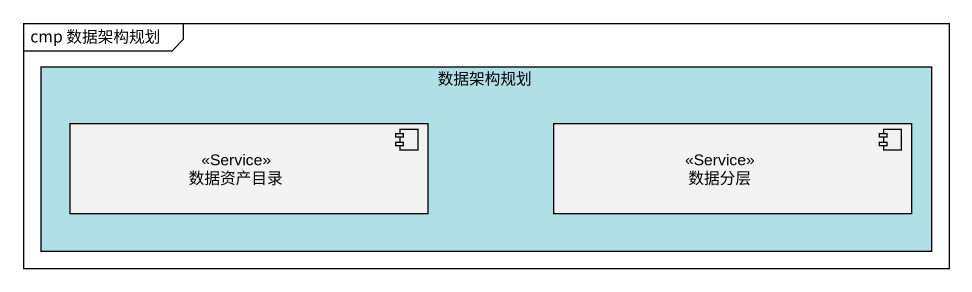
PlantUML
@startuml
mainframe cmp 数据架构规划
rectangle 数据架构规划 #B0E0E6 {
  component 数据资产目录 <<Service>>
  component 数据分层 <<Service>>
}
@enduml
